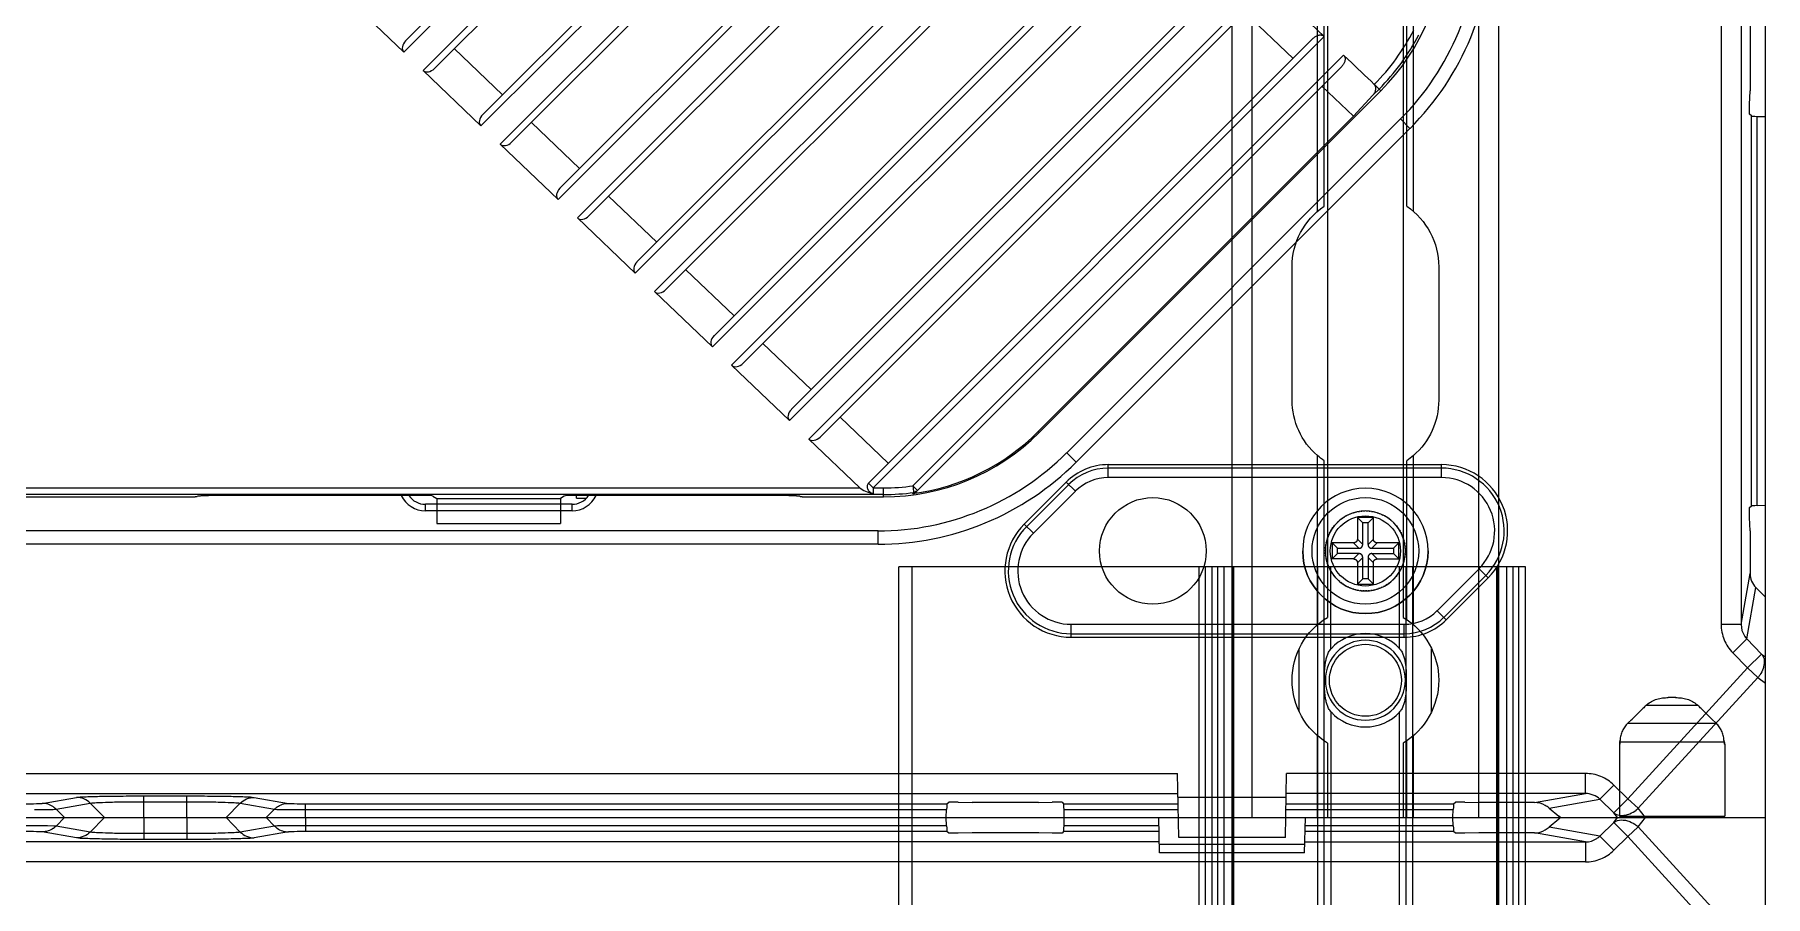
# Model space of a CAD drawing. Header units: millimetres. Extents: x 7531 to 19147, y 2539 to 6525.
# Drawn here: x 17293.6 to 17423.5, y 4757.1 to 4821.7 of the extents above; entities that cross this region are included whole.
import ezdxf

# ---------------------------------------------------------------- set-up
doc = ezdxf.new("R2010")
doc.units = ezdxf.units.MM
doc.linetypes.add('HIDDEN', pattern=[0.2, 0.1, -0.1])
doc.layers.add('02___PRT_ALL_AXES', color=7, linetype='Continuous')
doc.layers.add('DEFAULT_2', color=8, linetype='HIDDEN')
doc.layers.add('1轮廓线', color=7, linetype='Continuous', lineweight=25)

# ---------------------------------------------------------------- blocks, each defined once
blk = doc.blocks.new('DASFASFASEFWE')
at = {"color": 7, "linetype": 'Continuous'}
for p, q in [((331.24, 3276.93), (365.56, 3311.25)), ((331.38, 3277.77), (364.7, 3311.1)), ((367.01, 3309.87), (332.69, 3275.55)), ((366.87, 3309.03), (333.55, 3275.7)), ((337.03, 3271.41), (371.35, 3305.72)), ((337.16, 3272.25), (370.49, 3305.57)), ((372.79, 3304.34), (338.47, 3270.02)), ((372.66, 3303.5), (339.33, 3270.17)), ((342.81, 3265.88), (377.13, 3300.2)), ((342.95, 3266.72), (376.28, 3300.05)), ((378.58, 3298.81), (344.26, 3264.5)), ((378.45, 3297.97), (345.12, 3264.65)), ((348.6, 3260.35), (382.92, 3294.67)), ((348.73, 3261.19), (382.06, 3294.52)), ((384.37, 3293.29), (350.05, 3258.97)), ((384.23, 3292.45), (350.9, 3259.12)), ((354.39, 3254.82), (388.7, 3289.14)), ((354.52, 3255.66), (387.85, 3288.99)), ((390.15, 3287.76), (355.83, 3253.44)), ((390.02, 3286.92), (356.69, 3253.59)), ((360.17, 3249.3), (394.49, 3283.61)), ((360.31, 3250.14), (393.63, 3283.46)), ((395.94, 3282.23), (361.62, 3247.91)), ((400.28, 3278.09), (395.94, 3282.23)), ((326.9, 3281.08), (331.24, 3276.93)), ((395.8, 3281.39), (362.48, 3248.06)), ((394.32, 3279.91), (397.94, 3276.45)), ((366.09, 3244.61), (399.42, 3277.94)), ((366.45, 3244.26), (400.28, 3278.09)), ((338.65, 3273.73), (335.03, 3277.19)), ((401.72, 3276.7), (369.43, 3244.41)), ((402.07, 3276.37), (401.72, 3276.7)), ((332.69, 3275.55), (337.03, 3271.41)), ((401.59, 3275.86), (369.78, 3244.06)), ((378.89, 3248.41), (404.52, 3274.03)), ((400.1, 3274.38), (402.46, 3272.12)), ((404.39, 3274.16), (403.92, 3273.69)), ((404.52, 3274.03), (404, 3274.56)), ((402.46, 3272.12), (403.92, 3273.69)), ((344.43, 3268.2), (340.82, 3271.66)), ((402.46, 3272.12), (378.82, 3248.48)), ((338.47, 3270.02), (342.81, 3265.88)), ((350.22, 3262.68), (346.6, 3266.13)), ((344.26, 3264.5), (348.6, 3260.35)), ((356.01, 3257.15), (352.39, 3260.6)), ((350.05, 3258.97), (354.39, 3254.82)), ((361.79, 3251.62), (358.18, 3255.08)), ((355.83, 3253.44), (360.17, 3249.3)), ((367.58, 3246.09), (363.96, 3249.55)), ((361.62, 3247.91), (365.45, 3244.26)), ((378.82, 3248.48), (378.89, 3248.41)), ((-98.74, 3244.26), (365.45, 3244.26)), ((366.09, 3244.61), (366.45, 3244.26)), ((366.45, 3244.26), (367.23, 3244.26)), ((366.45, 3244.26), (366.45, 3243.82)), ((367.23, 3243.57), (367.23, 3244.26)), ((369.43, 3244.41), (369.78, 3244.06)), ((369.46, 3244.25), (369.46, 3244.44)), ((369.5, 3243.92), (369.46, 3244.25)), ((369.69, 3243.97), (369.75, 3244.03)), ((367.23, 3243.76), (-100.52, 3243.76)), ((211.76, 3243.57), (314.94, 3243.57)), ((315.77, 3243.64), (315.77, 3243.61)), ((332.44, 3243.68), (316.59, 3243.68)), ((333.43, 3243.63), (333.72, 3243.46)), ((333.72, 3243.46), (342.99, 3243.46)), ((333.72, 3243.46), (333.72, 3241.57)), ((343.27, 3243.63), (342.99, 3243.46)), ((342.99, 3243.46), (342.99, 3241.57)), ((360.12, 3243.68), (344.27, 3243.68)), ((360.92, 3243.64), (360.96, 3243.61)), ((361.76, 3243.57), (367.23, 3243.57)), ((333.72, 3241.57), (342.99, 3241.57))]:
    blk.add_line(p, q, dxfattribs=at)
for centre, radius, start, end in [((392.85, 3285.7), 16.5, 315, 360), ((392.85, 3285.7), 15.82, 314.9645, 333.3049), ((392.85, 3285.7), 16.32, 315, 332.7697), ((367.23, 3260.07), 16.5, 270, 315), ((367.23, 3260.07), 16.4, 277.636, 315), ((366.59, 3244.41), 0.611, 216.904, 225.0065), ((367.23, 3260.07), 15.82, 270, 278.0172), ((367.23, 3260.07), 16.32, 270, 278.0172), ((369.34, 3244.32), 0.504, 277.6627, 314.9914)]:
    blk.add_arc(centre, radius, start, end, dxfattribs=at)
for centre, major_axis, ratio, start_param, end_param in [((331.74, 3277.43), (0.507, 0.483), 0.713711, 1.604095, 3.174891), ((333.18, 3276.05), (0.507, 0.483), 0.713711, -3.108294, -1.537498), ((337.52, 3271.9), (0.507, 0.483), 0.713711, 1.604095, 3.174891), ((338.97, 3270.52), (0.507, 0.483), 0.713711, -3.108294, -1.537498), ((343.31, 3266.37), (0.507, 0.483), 0.713711, 1.604095, 3.174891), ((344.76, 3264.99), (0.507, 0.483), 0.713711, -3.108294, -1.537498), ((349.1, 3260.85), (0.507, 0.483), 0.713711, 1.604095, 3.174891), ((350.54, 3259.46), (0.507, 0.483), 0.713711, -3.108294, -1.537498), ((354.88, 3255.32), (0.507, 0.483), 0.713711, 1.604095, 3.174891), ((356.33, 3253.94), (0.507, 0.483), 0.713711, -3.108294, -1.537498), ((360.67, 3249.79), (0.507, 0.483), 0.713711, 1.604095, 3.174891), ((362.11, 3248.41), (0.507, 0.483), 0.713711, -3.108294, -1.537498), ((366.46, 3244.26), (1.14, -0.27), 0.371892, -2.577574, -1.494979), ((332.44, 3243.63), (1, 0), 0.052408, 0.087266, 1.570796), ((344.27, 3243.63), (1, 0), 0.052408, 1.570796, 3.054326)]:
    blk.add_ellipse(centre, major_axis=major_axis, ratio=ratio, start_param=start_param, end_param=end_param, dxfattribs=at)
for points, knots in [([(400.28, 3278.09), (400.24, 3278.12), (400.17, 3278.17), (400.04, 3278.2), (399.92, 3278.2), (399.77, 3278.16), (399.59, 3278.08), (399.47, 3277.99), (399.42, 3277.94)], [0, 0, 0, 0, 0.141452, 0.276417, 0.404683, 0.528215, 0.766527, 1, 1, 1, 1]), ([(401.72, 3276.7), (401.76, 3276.67), (401.81, 3276.6), (401.84, 3276.48), (401.84, 3276.35), (401.81, 3276.2), (401.74, 3276.03), (401.64, 3275.92), (401.59, 3275.86)], [0, 0, 0, 0, 0.14182, 0.276833, 0.40489, 0.528122, 0.766105, 1, 1, 1, 1]), ([(403.92, 3273.69), (403.96, 3273.74), (404.05, 3273.86), (404.12, 3274.03), (404.14, 3274.15), (404.14, 3274.23), (404.14, 3274.29), (404.12, 3274.35), (404.1, 3274.39), (404.09, 3274.43), (404.07, 3274.47), (404.05, 3274.5), (404.03, 3274.51)], [0, 0, 0, 0, 0.23314, 0.470919, 0.594052, 0.657744, 0.722887, 0.789021, 0.85743, 0.893057, 0.929346, 1, 1, 1, 1]), ([(366.09, 3244.61), (366.07, 3244.59), (366.03, 3244.53), (365.99, 3244.42), (365.99, 3244.3), (366.01, 3244.23), (366.02, 3244.19)], [0, 0, 0, 0, 0.235027, 0.477318, 0.731893, 1, 1, 1, 1]), ([(366.02, 3244.19), (366.03, 3244.17), (366.05, 3244.12), (366.08, 3244.07), (366.1, 3244.04)], [0, 0, 0, 0, 0.246104, 1, 1, 1, 1]), ([(366.16, 3243.97), (366.2, 3243.93), (366.29, 3243.87), (366.39, 3243.83), (366.45, 3243.82)], [0, 0, 0, 0, 0.508677, 1, 1, 1, 1]), ([(369.4, 3243.82), (369.41, 3243.83), (369.43, 3243.85), (369.46, 3243.88), (369.49, 3243.91), (369.5, 3243.92)], [0, 0, 0, 0, 0.252869, 0.62231, 1, 1, 1, 1]), ([(369.78, 3244.06), (369.75, 3244.02), (369.66, 3243.96), (369.55, 3243.92), (369.5, 3243.92)], [0, 0, 0, 0, 0.499885, 1, 1, 1, 1]), ([(314.94, 3243.57), (314.99, 3243.57), (315.09, 3243.57), (315.23, 3243.58), (315.36, 3243.58), (315.48, 3243.58), (315.58, 3243.59), (315.65, 3243.59), (315.69, 3243.6), (315.71, 3243.6), (315.73, 3243.61), (315.74, 3243.61), (315.74, 3243.61)], [0, 0, 0, 0, 0.183944, 0.362856, 0.529354, 0.67717, 0.801738, 0.898779, 0.936022, 0.965419, 0.986767, 1, 1, 1, 1]), ([(315.79, 3243.64), (315.79, 3243.64), (315.8, 3243.64), (315.82, 3243.65), (315.84, 3243.65), (315.88, 3243.66), (315.95, 3243.66), (316.05, 3243.67), (316.17, 3243.67), (316.3, 3243.68), (316.44, 3243.68), (316.54, 3243.68), (316.59, 3243.68)], [0, 0, 0, 0, 0.013233, 0.034581, 0.063978, 0.101221, 0.198262, 0.32283, 0.470646, 0.637144, 0.816056, 1, 1, 1, 1]), ([(360.12, 3243.68), (360.17, 3243.68), (360.27, 3243.68), (360.41, 3243.68), (360.54, 3243.67), (360.65, 3243.67), (360.75, 3243.66), (360.82, 3243.66), (360.86, 3243.65), (360.89, 3243.65), (360.9, 3243.64), (360.91, 3243.64), (360.92, 3243.64)], [0, 0, 0, 0, 0.183944, 0.362856, 0.529354, 0.67717, 0.801738, 0.898779, 0.936022, 0.965419, 0.986767, 1, 1, 1, 1]), ([(360.96, 3243.61), (360.97, 3243.61), (360.98, 3243.61), (360.99, 3243.6), (361.02, 3243.6), (361.06, 3243.59), (361.13, 3243.59), (361.23, 3243.58), (361.34, 3243.58), (361.47, 3243.58), (361.62, 3243.57), (361.71, 3243.57), (361.76, 3243.57)], [0, 0, 0, 0, 0.013233, 0.034581, 0.063978, 0.101221, 0.198262, 0.32283, 0.470646, 0.637144, 0.816056, 1, 1, 1, 1])]:
    blk.add_open_spline(points, degree=3, knots=knots, dxfattribs=at)
blk.add_open_spline([(404.03, 3274.51), (403.38, 3275.13), (402.72, 3275.75), (402.07, 3276.37)], degree=3, dxfattribs=at)
blk = doc.blocks.new('32332232')
at = {"color": 7, "linetype": 'Continuous'}
for p, q in [((4120.02, 2001.7), (4119.69, 2001.7)), ((4121.8, 2001.11), (4117.91, 2001.11)), ((4116.54, 1999.78), (4116.86, 2000.09)), ((4116.54, 1999.78), (4123.17, 1999.78)), ((4116.75, 1999.99), (4116.86, 2000.09)), ((4122.85, 2000.09), (4123.17, 1999.78)), ((4123.06, 1999.89), (4123.17, 1999.78)), ((4115.91, 1998.2), (4115.95, 1998.2)), ((4115.91, 1998.2), (4115.91, 1992.8)), ((4123.76, 1998.37), (4115.95, 1998.37)), ((4115.95, 1998.37), (4115.95, 1998.2)), ((4123.76, 1998.37), (4123.76, 1998.2)), ((4123.81, 1998.2), (4123.76, 1998.2)), ((4123.81, 1998.2), (4123.81, 1992.8)), ((3526.86, 1992.7), (4126.86, 1992.7)), ((3998.67, 1992.06), (3999.29, 1992.7)), ((4002.3, 1992.7), (4001.23, 1991.62)), ((4005.25, 1992.7), (4005.25, 1991.06)), ((4008.46, 1992.7), (4008.46, 1991.06)), ((4011.41, 1992.7), (4012.48, 1991.62)), ((4015.04, 1992.06), (4014.42, 1992.7)), ((4017.37, 1992.7), (4017.37, 1991.65)), ((4065.45, 1992.09), (4065.43, 1992.7)), ((4074.26, 1992.09), (4074.28, 1992.7)), ((4081.42, 1990.06), (4081.36, 1992.7)), ((4092.29, 1990.06), (4092.36, 1992.7)), ((4103.45, 1992.09), (4103.43, 1992.7)), ((4111.38, 1992.58), (4110.65, 1991.98)), ((4111.38, 1992.58), (4111.5, 1992.7)), ((4115.49, 1992.34), (4115.78, 1992.7)), ((4115.91, 1992.8), (4123.81, 1992.8)), ((4117.32, 1992), (4117.88, 1992.7)), ((4126.86, 1655.2), (4126.86, 1992.7)), ((3997.68, 1992.09), (3996.34, 1992.09)), ((4000.19, 1991.18), (3997.62, 1991.63)), ((3998.5, 1992.07), (3998.02, 1992.08)), ((3998.67, 1992.06), (3998.5, 1992.07)), ((4001.23, 1991.62), (3998.67, 1992.06)), ((4008.46, 1991.5), (4005.25, 1991.5)), ((4015.04, 1992.06), (4012.48, 1991.62)), ((4016.09, 1991.63), (4013.52, 1991.18)), ((4065.45, 1992.09), (4017.37, 1992.09)), ((4065.48, 1991.65), (4017.37, 1991.65)), ((4065.61, 1991.53), (4065.48, 1991.65)), ((4066.33, 1991.53), (4065.61, 1991.53)), ((4067.36, 1991.55), (4066.33, 1991.53)), ((4072.35, 1991.55), (4067.36, 1991.55)), ((4073.38, 1991.53), (4072.36, 1991.55)), ((4074.11, 1991.53), (4073.38, 1991.53)), ((4074.23, 1991.65), (4074.11, 1991.53)), ((4081.38, 1991.65), (4074.23, 1991.65)), ((4081.37, 1992.09), (4074.26, 1992.09)), ((4103.48, 1991.65), (4092.33, 1991.65)), ((4103.45, 1992.09), (4092.34, 1992.09)), ((4103.61, 1991.53), (4103.48, 1991.65)), ((4104.33, 1991.53), (4103.61, 1991.53)), ((4105.36, 1991.55), (4104.33, 1991.53)), ((4109.54, 1991.55), (4105.36, 1991.55)), ((4113.36, 1990.88), (4109.54, 1991.55)), ((4114.45, 1991.32), (4110.65, 1991.98)), ((4114.45, 1991.32), (4115.49, 1992.34)), ((4114.45, 1991.32), (4115.5, 1990.25)), ((4115.49, 1992.34), (4116.54, 1991.28)), ((4115.5, 1990.25), (4116.54, 1991.28)), ((4116.54, 1991.28), (4117.32, 1992)), ((4125.52, 1981.46), (4116.54, 1991.28)), ((4126.3, 1982.18), (4117.32, 1992)), ((4081.4, 1990.88), (3829.16, 1990.88)), ((4008.46, 1991.06), (4005.25, 1991.06)), ((4092.3, 1990.68), (4081.41, 1990.68)), ((4092.29, 1990.06), (4081.42, 1990.06)), ((4092.31, 1990.88), (4113.36, 1990.88)), ((4113.36, 1990.88), (4113.36, 1989.38)), ((4113.36, 1989.38), (3829.16, 1989.38)), ((4123.54, 1821), (4123.54, 1669.69)), ((4125.04, 1821), (4125.04, 1669.69)), ((4125.71, 1714.7), (4125.71, 1709.7)), ((4125.68, 1708.67), (4125.71, 1709.7)), ((4125.68, 1707.95), (4125.68, 1708.67)), ((4099.5, 1707.6), (4074.46, 1682.55)), ((4100.2, 1706.89), (4099.5, 1707.6)), ((4125.81, 1707.82), (4125.68, 1707.95)), ((4125.81, 1678.57), (4125.81, 1707.82)), ((4126.25, 1707.79), (4126.86, 1707.78)), ((4126.25, 1678.6), (4126.25, 1707.79)), ((4100.2, 1706.89), (4075.16, 1681.85)), ((4075.16, 1681.85), (4074.46, 1682.55)), ((4102.56, 1681.66), (4077.58, 1681.66)), ((4077.58, 1680.7), (4077.58, 1681.66)), ((4102.56, 1681.41), (4077.58, 1681.41)), ((4102.56, 1680.7), (4102.56, 1681.66)), ((4074.42, 1680.36), (4071.28, 1677.21)), ((4074.61, 1680.17), (4071.46, 1677.03)), ((4074.42, 1680.36), (4075.11, 1679.67)), ((4102.56, 1680.7), (4077.58, 1680.7)), ((4037.36, 1678.7), (4026.36, 1678.7)), ((4026.36, 1678.21), (4026.36, 1678.7)), ((4037.36, 1678.21), (4037.36, 1678.7)), ((4037.69, 1679.15), (4037.69, 1679.35)), ((4037.69, 1679.15), (4038.43, 1679.15)), ((4075.11, 1679.67), (4071.96, 1676.53)), ((4125.68, 1678.45), (4125.81, 1678.57)), ((4125.68, 1677.72), (4125.68, 1678.45)), ((4126.25, 1678.6), (4126.86, 1678.62)), ((4037.36, 1678.21), (4026.36, 1678.21)), ((4071.28, 1677.21), (4071.96, 1676.53)), ((4125.71, 1676.7), (4125.68, 1677.72)), ((4060.31, 1676.7), (3593.4, 1676.7)), ((4060.31, 1675.7), (4060.31, 1676.7)), ((4125.71, 1676.7), (4125.71, 1673.51)), ((4060.31, 1675.7), (3593.4, 1675.7)), ((4102.24, 1670.72), (4105.39, 1673.87)), ((4102.75, 1670.22), (4105.89, 1673.37)), ((4105.39, 1673.87), (4106.07, 1673.19)), ((4125.04, 1669.69), (4125.71, 1673.51)), ((4102.93, 1670.04), (4106.07, 1673.19)), ((4125.47, 1668.6), (4126.15, 1672.45)), ((4126.15, 1672.45), (4126.86, 1671.73)), ((4102.24, 1670.72), (4102.93, 1670.04)), ((4074.79, 1669.7), (4099.77, 1669.7)), ((4074.79, 1668.73), (4074.79, 1669.7)), ((4099.77, 1668.73), (4099.77, 1669.7)), ((4125.04, 1669.69), (4123.54, 1669.69)), ((4074.79, 1668.99), (4099.77, 1668.99)), ((4074.79, 1668.73), (4099.77, 1668.73)), ((4125.47, 1668.6), (4124.41, 1667.56)), ((4125.47, 1668.6), (4126.58, 1667.47)), ((4124.41, 1667.56), (4125.52, 1666.43)), ((4126.58, 1667.47), (4125.52, 1666.43)), ((4126.58, 1667.47), (4126.86, 1667.26)), ((4116.54, 1656.61), (4125.52, 1666.43)), ((4117.32, 1655.9), (4126.3, 1665.71)), ((4125.52, 1666.43), (4126.3, 1665.71)), ((4126.3, 1665.71), (4126.86, 1665.28)), ((3829.16, 1658.51), (4082.77, 1658.51)), ((4082.86, 1653.7), (4082.77, 1658.51)), ((4090.86, 1653.7), (4090.94, 1658.51)), ((4113.36, 1658.51), (4090.94, 1658.51)), ((4113.36, 1657.01), (4113.36, 1658.51)), ((4114.45, 1656.58), (4115.5, 1657.64)), ((4116.54, 1656.61), (4115.5, 1657.64)), ((3829.16, 1657.01), (4082.8, 1657.01)), ((3997.62, 1656.27), (4000.19, 1656.72)), ((4005.25, 1656.83), (4008.46, 1656.83)), ((4005.25, 1655.2), (4005.25, 1656.83)), ((4005.25, 1656.39), (4008.46, 1656.39)), ((4008.46, 1655.2), (4008.46, 1656.83)), ((4013.52, 1656.72), (4016.09, 1656.27)), ((4065.48, 1656.24), (4065.61, 1656.37)), ((4066.33, 1656.37), (4065.61, 1656.37)), ((4066.33, 1656.37), (4067.36, 1656.34)), ((4072.35, 1656.34), (4067.36, 1656.34)), ((4072.36, 1656.34), (4073.38, 1656.37)), ((4074.11, 1656.37), (4073.38, 1656.37)), ((4074.11, 1656.37), (4074.23, 1656.24)), ((4090.91, 1656.7), (4082.8, 1656.7)), ((4113.36, 1657.01), (4090.91, 1657.01)), ((4103.48, 1656.24), (4103.61, 1656.37)), ((4104.33, 1656.37), (4103.61, 1656.37)), ((4104.33, 1656.37), (4105.36, 1656.34)), ((4109.54, 1656.34), (4105.36, 1656.34)), ((4109.54, 1656.34), (4113.36, 1657.01)), ((4110.65, 1655.91), (4114.45, 1656.58)), ((4115.49, 1655.55), (4114.45, 1656.58)), ((4115.49, 1655.55), (4116.54, 1656.61)), ((4117.32, 1655.9), (4116.54, 1656.61)), ((3570.88, 1655.2), (4082.83, 1655.2)), ((3998.67, 1655.83), (4001.23, 1656.28)), ((3999.29, 1655.2), (3998.67, 1655.83)), ((4001.23, 1656.28), (4002.3, 1655.2)), ((4012.48, 1656.28), (4011.41, 1655.2)), ((4012.48, 1656.28), (4015.04, 1655.83)), ((4014.42, 1655.2), (4015.04, 1655.83)), ((4015.04, 1655.83), (4015.22, 1655.82)), ((4015.22, 1655.82), (4015.77, 1655.81)), ((4016.04, 1655.81), (4017.37, 1655.8)), ((4017.37, 1656.24), (4065.48, 1656.24)), ((4017.37, 1655.2), (4017.37, 1656.24)), ((4017.37, 1655.8), (4065.45, 1655.8)), ((4065.43, 1655.2), (4065.45, 1655.8)), ((4074.23, 1656.24), (4082.81, 1656.24)), ((4074.26, 1655.8), (4082.82, 1655.8)), ((4074.28, 1655.2), (4074.26, 1655.8)), ((4090.88, 1655.2), (4126.86, 1655.2)), ((4090.89, 1655.8), (4103.45, 1655.8)), ((4090.9, 1656.24), (4103.48, 1656.24)), ((4103.43, 1655.2), (4103.45, 1655.8)), ((4110.65, 1655.91), (4111.38, 1655.31)), ((4111.5, 1655.2), (4111.38, 1655.31)), ((4115.78, 1655.2), (4115.49, 1655.55)), ((4117.88, 1655.2), (4117.32, 1655.9)), ((4090.86, 1653.7), (4082.86, 1653.7))]:
    blk.add_line(p, q, dxfattribs=at)
blk.add_circle((4080.92, 1675.2), 4, dxfattribs=at)
at = {"color": 6, "linetype": 'Continuous'}
for radius in [4, 2.63]:
    blk.add_circle((4096.86, 1675.2), radius, dxfattribs=at)
at = {"color": 7, "linetype": 'Continuous'}
for centre, radius, start, end in [((4119.68, 1987.59), 14.11, 89.9587, 90.4113), ((4119.68, 1987.59), 14.11, 89.9587, 90.4114), ((4120.03, 1987.59), 14.11, 89.5887, 90.0413), ((4120.03, 1987.59), 14.11, 89.5886, 90.0413), ((4211.89, 1903.3), 135.64, 133.9933, 134.4747), ((4168.37, 1948.32), 73.03, 133.7059, 133.9634), ((4119.28, 1999.68), 1.99, 131.3847, 133.6974), ((4120.43, 1999.68), 1.99, 46.3026, 48.6152), ((4071.34, 1948.32), 73.03, 46.0366, 46.2941), ((4027.82, 1903.3), 135.64, 45.5253, 46.0067), ((4116.91, 1998.2), 1, 161.4748, 180), ((4117.93, 1998.37), 1.98, 175.7569, 179.997), ((4121.78, 1998.37), 1.98, 0.003, 4.2431), ((4122.81, 1998.2), 1, 0, 18.5252), ((3996.99, 1922.69), 69.4, 89.1517, 89.4306), ((3997.6, 1993.12), 1.5, 305.2639, 310.202), ((3997.61, 1993.12), 1.49, 310.1986, 315.1715), ((4016.1, 1993.12), 1.49, 224.8285, 229.8014), ((4016.11, 1993.12), 1.5, 229.798, 234.7361), ((4016.8, 1915.83), 76.26, 90.5915, 90.7607), ((4017.21, 1872.74), 119.35, 90.2589, 90.5754), ((4017.36, 1839.32), 152.77, 89.997, 90.261), ((4115.88, 1990.45), 2.12, 47.0659, 52.1504), ((4085.36, 1721.74), 20, 315, 0), ((4085.36, 1721.74), 21, 315, 0), ((4060.31, 1696.7), 20, 270, 315), ((4060.31, 1696.7), 21, 270, 315), ((4077.58, 1677.2), 4.47, 90, 135), ((4077.58, 1677.2), 4.21, 90, 135), ((4102.56, 1676.7), 4.97, 315, 90), ((4102.56, 1676.7), 4.71, 315, 90), ((4077.58, 1677.2), 3.5, 90, 135), ((4102.56, 1676.7), 4, 315, 90), ((4026.36, 1680.2), 1.99, 205.0651, 270), ((4026.36, 1680.2), 1.5, 214.2651, 270), ((4037.36, 1680.2), 1.99, 270, 334.9348), ((4037.36, 1680.2), 1.5, 270, 325.7348), ((4074.79, 1673.7), 4.97, 135, 270), ((4074.79, 1673.7), 4.71, 135, 270), ((4074.79, 1673.7), 4, 135, 270), ((4099.77, 1673.2), 3.5, 270, 315), ((4099.77, 1673.2), 4.21, 270, 315), ((4099.77, 1673.2), 4.47, 270, 315), ((4124.71, 1667.07), 2.1, 319.6253, 326.1693), ((3996.5, 1775.24), 119.44, 270.2624, 270.5696), ((3996.93, 1730.46), 74.66, 270.5821, 270.7941), ((3997.6, 1654.77), 1.5, 49.798, 54.7361), ((3997.61, 1654.78), 1.49, 44.8285, 49.8014), ((4016.1, 1654.78), 1.49, 130.1986, 135.1715), ((4016.11, 1654.77), 1.5, 125.2639, 130.202), ((4016.8, 1732.58), 76.78, 269.2277, 269.4281), ((4115.88, 1657.45), 2.12, 307.861, 312.9342)]:
    blk.add_arc(centre, radius, start, end, dxfattribs=at)
for centre, major_axis, ratio, start_param, end_param in [((4065.48, 1993.15), (0, 1.5), 0.026186, 2.356194, 3.115413), ((4074.23, 1993.15), (0, 1.5), 0.026186, 3.167773, 3.926991), ((4103.48, 1993.15), (0, 1.5), 0.026186, 2.356194, 3.115413), ((4109.53, 1993.05), (1.49, -0.26), 0.988643, -1.395719, -0.826899), ((4109.39, 1993.08), (1.77, -0.18), 0.842575, -0.914092, -0.701726), ((4127.31, 1707.82), (1.5, 0), 0.026186, 3.167773, 3.926991), ((4127.31, 1678.57), (1.5, 0), 0.026186, 8.63938, 9.398598), ((4127.21, 1673.52), (-0.26, -1.49), 0.988643, -1.395719, -0.614533), ((4109.53, 1654.84), (-1.49, -0.26), 0.988643, 3.968491, 4.537312), ((4065.48, 1654.74), (0, 1.5), 0.026186, 6.309365, 7.068583), ((4074.23, 1654.74), (0, 1.5), 0.026186, 5.497787, 6.257005), ((4103.48, 1654.74), (0, 1.5), 0.026186, 6.309365, 7.068583), ((4109.39, 1654.82), (1.77, 0.18), 0.842575, 0.701726, 0.914092)]:
    blk.add_ellipse(centre, major_axis=major_axis, ratio=ratio, start_param=start_param, end_param=end_param, dxfattribs=at)
for points, knots in [([(4117.97, 2001.17), (4118.08, 2001.26), (4118.32, 2001.43), (4118.72, 2001.6), (4119.08, 2001.67), (4119.36, 2001.69), (4119.51, 2001.7), (4119.58, 2001.7)], [0, 0, 0, 0, 0.24991, 0.4998, 0.749755, 0.874871, 1, 1, 1, 1]), ([(4120.13, 2001.7), (4120.2, 2001.7), (4120.35, 2001.69), (4120.63, 2001.67), (4120.99, 2001.6), (4121.39, 2001.43), (4121.63, 2001.26), (4121.74, 2001.17)], [0, 0, 0, 0, 0.125129, 0.250246, 0.500201, 0.750092, 1, 1, 1, 1]), ([(4116.54, 1999.78), (4116.46, 1999.7), (4116.31, 1999.52), (4116.13, 1999.21), (4116, 1998.87), (4115.97, 1998.63), (4115.96, 1998.51)], [0, 0, 0, 0, 0.25, 0.499984, 0.749967, 1, 1, 1, 1]), ([(4123.75, 1998.51), (4123.75, 1998.63), (4123.71, 1998.87), (4123.58, 1999.21), (4123.41, 1999.52), (4123.25, 1999.7), (4123.17, 1999.78)], [0, 0, 0, 0, 0.250033, 0.500016, 0.75, 1, 1, 1, 1]), ([(4115.49, 1992.34), (4115.54, 1992.38), (4115.75, 1992.5), (4116.01, 1992.54), (4116.19, 1992.52)], [0, 0, 0, 0, 0.232903, 1, 1, 1, 1]), ([(3997.62, 1991.63), (3997.58, 1991.63), (3997.43, 1991.64), (3997, 1991.65), (3996.62, 1991.65), (3996.34, 1991.65)], [0, 0, 0, 0, 0.114769, 0.339939, 1, 1, 1, 1]), ([(4005.25, 1991.5), (4004.78, 1991.5), (4003.89, 1991.51), (4002.7, 1991.52), (4001.84, 1991.57), (4001.38, 1991.58), (4001.23, 1991.62)], [0, 0, 0, 0, 0.353016, 0.661577, 0.886579, 1, 1, 1, 1]), ([(4012.48, 1991.62), (4012.33, 1991.58), (4011.87, 1991.57), (4011.01, 1991.52), (4009.82, 1991.51), (4008.93, 1991.5), (4008.46, 1991.5)], [0, 0, 0, 0, 0.113669, 0.338816, 0.647221, 1, 1, 1, 1]), ([(4015.78, 1992.08), (4015.69, 1992.08), (4015.45, 1992.08), (4015.2, 1992.08), (4015.04, 1992.06)], [0, 0, 0, 0, 0.363394, 1, 1, 1, 1]), ([(4017.37, 1991.65), (4017.09, 1991.65), (4016.71, 1991.65), (4016.28, 1991.64), (4016.13, 1991.63), (4016.09, 1991.63)], [0, 0, 0, 0, 0.659412, 0.884919, 1, 1, 1, 1]), ([(4113.36, 1990.88), (4113.66, 1990.88), (4114.07, 1991), (4114.38, 1991.25), (4114.45, 1991.32)], [0, 0, 0, 0, 0.74701, 1, 1, 1, 1]), ([(4116.53, 1992.46), (4116.59, 1992.44), (4116.82, 1992.36), (4117.03, 1992.23), (4117.18, 1992.12)], [0, 0, 0, 0, 0.24316, 1, 1, 1, 1]), ([(4005.25, 1991.06), (4004.66, 1991.06), (4003.54, 1991.07), (4002.05, 1991.09), (4000.96, 1991.13), (4000.38, 1991.14), (4000.19, 1991.18)], [0, 0, 0, 0, 0.351849, 0.659801, 0.88516, 1, 1, 1, 1]), ([(4013.52, 1991.18), (4013.33, 1991.14), (4012.75, 1991.13), (4011.66, 1991.09), (4010.17, 1991.07), (4009.05, 1991.06), (4008.46, 1991.06)], [0, 0, 0, 0, 0.115088, 0.340589, 0.648385, 1, 1, 1, 1]), ([(4113.36, 1989.38), (4113.75, 1989.38), (4114.54, 1989.54), (4115.22, 1989.98), (4115.5, 1990.25)], [0, 0, 0, 0, 0.499854, 1, 1, 1, 1]), ([(4123.54, 1669.69), (4123.54, 1669.3), (4123.7, 1668.51), (4124.14, 1667.84), (4124.41, 1667.56)], [0, 0, 0, 0, 0.499854, 1, 1, 1, 1]), ([(4125.04, 1669.69), (4125.04, 1669.39), (4125.16, 1668.98), (4125.4, 1668.67), (4125.47, 1668.6)], [0, 0, 0, 0, 0.74701, 1, 1, 1, 1]), ([(4126.58, 1667.47), (4126.61, 1667.44), (4126.71, 1667.28), (4126.76, 1667.1), (4126.77, 1666.96)], [0, 0, 0, 0, 0.236778, 1, 1, 1, 1]), ([(4126.73, 1666.54), (4126.72, 1666.48), (4126.65, 1666.26), (4126.55, 1666.05), (4126.45, 1665.9)], [0, 0, 0, 0, 0.241675, 1, 1, 1, 1]), ([(4115.5, 1657.64), (4115.22, 1657.91), (4114.54, 1658.36), (4113.75, 1658.51), (4113.36, 1658.51)], [0, 0, 0, 0, 0.49979, 1, 1, 1, 1]), ([(4000.19, 1656.72), (4000.38, 1656.75), (4000.96, 1656.77), (4002.05, 1656.81), (4003.54, 1656.82), (4004.66, 1656.83), (4005.25, 1656.83)], [0, 0, 0, 0, 0.115122, 0.340656, 0.648444, 1, 1, 1, 1]), ([(4001.23, 1656.28), (4001.38, 1656.31), (4001.84, 1656.33), (4002.7, 1656.37), (4003.89, 1656.39), (4004.78, 1656.39), (4005.25, 1656.39)], [0, 0, 0, 0, 0.113703, 0.338882, 0.647279, 1, 1, 1, 1]), ([(4008.46, 1656.83), (4009.05, 1656.83), (4010.17, 1656.82), (4011.66, 1656.81), (4012.76, 1656.77), (4013.33, 1656.75), (4013.52, 1656.72)], [0, 0, 0, 0, 0.35233, 0.660132, 0.885264, 1, 1, 1, 1]), ([(4008.46, 1656.39), (4008.93, 1656.39), (4009.82, 1656.39), (4011.01, 1656.37), (4011.87, 1656.33), (4012.33, 1656.31), (4012.48, 1656.28)], [0, 0, 0, 0, 0.353505, 0.661912, 0.886683, 1, 1, 1, 1]), ([(3996.34, 1656.24), (3996.62, 1656.24), (3997, 1656.24), (3997.43, 1656.26), (3997.58, 1656.26), (3997.62, 1656.27)], [0, 0, 0, 0, 0.659742, 0.885071, 1, 1, 1, 1]), ([(3997.97, 1655.81), (3998.05, 1655.81), (3998.29, 1655.82), (3998.52, 1655.82), (3998.67, 1655.83)], [0, 0, 0, 0, 0.362864, 1, 1, 1, 1]), ([(4016.09, 1656.27), (4016.13, 1656.26), (4016.28, 1656.26), (4016.71, 1656.24), (4017.09, 1656.24), (4017.37, 1656.24)], [0, 0, 0, 0, 0.114888, 0.340273, 1, 1, 1, 1]), ([(4115.49, 1655.55), (4115.54, 1655.52), (4115.75, 1655.39), (4116.01, 1655.36), (4116.19, 1655.37)], [0, 0, 0, 0, 0.232865, 1, 1, 1, 1]), ([(4116.53, 1655.43), (4116.59, 1655.45), (4116.82, 1655.53), (4117.03, 1655.66), (4117.18, 1655.77)], [0, 0, 0, 0, 0.243194, 1, 1, 1, 1])]:
    blk.add_open_spline(points, degree=3, knots=knots, dxfattribs=at)
for points in [[(4116.19, 1992.52), (4116.31, 1992.51), (4116.42, 1992.49), (4116.53, 1992.46)], [(3998.47, 1991.9), (3998.23, 1991.73), (3997.92, 1991.63), (3997.62, 1991.63)], [(4001.23, 1991.62), (4000.97, 1991.35), (4000.57, 1991.18), (4000.19, 1991.18)], [(4012.48, 1991.62), (4012.74, 1991.35), (4013.14, 1991.18), (4013.52, 1991.18)], [(4015.24, 1991.9), (4015.48, 1991.73), (4015.79, 1991.63), (4016.09, 1991.63)], [(4126.77, 1666.96), (4126.78, 1666.82), (4126.76, 1666.68), (4126.73, 1666.54)], [(4001.23, 1656.28), (4000.97, 1656.55), (4000.57, 1656.72), (4000.19, 1656.72)], [(4012.48, 1656.28), (4012.74, 1656.55), (4013.14, 1656.72), (4013.52, 1656.72)], [(4114.45, 1656.58), (4114.17, 1656.85), (4113.75, 1657.01), (4113.36, 1657.01)], [(3998.47, 1656), (3998.23, 1656.17), (3997.92, 1656.27), (3997.62, 1656.27)], [(4015.24, 1656), (4015.48, 1656.17), (4015.79, 1656.27), (4016.09, 1656.27)], [(4116.19, 1655.37), (4116.31, 1655.38), (4116.42, 1655.4), (4116.53, 1655.43)]]:
    blk.add_open_spline(points, degree=3, dxfattribs=at)
at = {"layer": 'DEFAULT_2', "color": 6, "linetype": 'HIDDEN'}
blk.add_circle((4096.86, 1675.2), 3, dxfattribs=at)
blk.add_blockref('DASFASFASEFWE', (3693.5, -1564.32))
blk = doc.blocks.new('*U163')
blk.add_blockref('32332232', (-3826.86, -1827.7))
blk = doc.blocks.new('*U164')
at = {"color": 0, "linetype": 'ByBlock', "lineweight": -2, "transparency": 16777216}
for p in [(2400, 1012.5), (2400, 675)]:
    blk.add_blockref('*U163', p, dxfattribs=at)
blk = doc.blocks.new('ERTFHGJ')
at = {"color": 40, "linetype": 'Continuous', "true_color": 0xf8d731}
for p, q in [((8878.46, 3617.77), (8878.46, 3696.77)), ((8925.46, 3696.77), (8878.46, 3696.77)), ((8879.46, 3617.77), (8879.46, 3696.77)), ((8900.96, 3696.77), (8900.96, 3617.77)), ((8901.46, 3617.77), (8901.46, 3696.77)), ((8901.96, 3617.77), (8901.96, 3696.77)), ((8902.4, 3617.77), (8902.4, 3696.77)), ((8902.87, 3617.77), (8902.87, 3696.77)), ((8903.46, 3617.77), (8903.46, 3696.77)), ((8903.54, 3696.77), (8903.54, 3617.77)), ((8903.6, 3617.77), (8903.6, 3696.77)), ((8909.88, 3696.77), (8909.88, 3617.77)), ((8910.38, 3617.77), (8910.38, 3696.77)), ((8910.88, 3690.64), (8910.88, 3696.77)), ((8916.03, 3690.64), (8916.03, 3696.77)), ((8916.53, 3617.77), (8916.53, 3696.77)), ((8917.03, 3617.77), (8917.03, 3696.77)), ((8923.31, 3617.77), (8923.31, 3696.77)), ((8923.38, 3696.77), (8923.38, 3617.77)), ((8923.46, 3617.77), (8923.46, 3696.77)), ((8924.04, 3696.77), (8924.04, 3617.77)), ((8924.51, 3696.77), (8924.51, 3617.77)), ((8924.96, 3617.77), (8924.96, 3696.77)), ((8925.46, 3617.77), (8925.46, 3696.77)), ((8910.88, 3685.9), (8910.88, 3628.64)), ((8916.03, 3628.64), (8916.03, 3685.9)), ((8892.96, 3661.52), (8887.96, 3661.52)), ((8887.96, 3653.02), (8892.96, 3653.02)), ((8910.88, 3617.77), (8910.88, 3623.9)), ((8916.03, 3617.77), (8916.03, 3623.9)), ((8925.46, 3617.77), (8878.46, 3617.77))]:
    blk.add_line(p, q, dxfattribs=at)
for centre in [(8913.46, 3688.27), (8913.46, 3626.27)]:
    blk.add_circle(centre, 2.7, dxfattribs=at)
for centre, radius, start, end in [((8913.46, 3688.27), 3.5, 42.6324, 137.3676), ((8913.46, 3688.27), 3.5, 222.6324, 317.3676), ((8887.96, 3657.27), 4.25, 90, 270), ((8892.96, 3657.27), 4.25, 270, 90), ((8913.46, 3626.27), 3.5, 42.6324, 137.3676), ((8913.46, 3626.27), 3.5, 222.6324, 317.3676)]:
    blk.add_arc(centre, radius, start, end, dxfattribs=at)
for points, knots in [([(8910.39, 3688.27), (8910.39, 3688.38), (8910.39, 3688.58), (8910.4, 3688.89), (8910.41, 3689.2), (8910.45, 3689.51), (8910.5, 3689.81), (8910.57, 3690.05), (8910.64, 3690.24), (8910.7, 3690.38), (8910.78, 3690.52), (8910.85, 3690.6), (8910.88, 3690.64)], [0, 0, 0, 0, 0.127092, 0.253318, 0.378322, 0.502266, 0.625619, 0.749056, 0.811111, 0.873552, 0.936512, 1, 1, 1, 1]), ([(8916.03, 3690.64), (8916.07, 3690.6), (8916.13, 3690.52), (8916.21, 3690.38), (8916.27, 3690.24), (8916.35, 3690.05), (8916.41, 3689.81), (8916.47, 3689.51), (8916.5, 3689.2), (8916.52, 3688.89), (8916.53, 3688.58), (8916.53, 3688.37), (8916.53, 3688.27)], [0, 0, 0, 0, 0.063487, 0.126447, 0.188887, 0.250942, 0.37438, 0.497732, 0.621676, 0.746681, 0.872907, 1, 1, 1, 1]), ([(8910.88, 3685.9), (8910.85, 3685.94), (8910.78, 3686.02), (8910.7, 3686.16), (8910.64, 3686.3), (8910.57, 3686.49), (8910.5, 3686.73), (8910.45, 3687.03), (8910.41, 3687.34), (8910.4, 3687.65), (8910.39, 3687.96), (8910.39, 3688.17), (8910.39, 3688.27)], [0, 0, 0, 0, 0.063495, 0.126469, 0.188905, 0.250963, 0.374396, 0.497744, 0.621683, 0.746682, 0.87291, 1, 1, 1, 1]), ([(8916.53, 3688.27), (8916.53, 3688.17), (8916.53, 3687.96), (8916.52, 3687.65), (8916.5, 3687.34), (8916.47, 3687.03), (8916.41, 3686.73), (8916.35, 3686.49), (8916.27, 3686.3), (8916.21, 3686.16), (8916.13, 3686.02), (8916.07, 3685.94), (8916.03, 3685.9)], [0, 0, 0, 0, 0.127092, 0.253319, 0.378323, 0.502267, 0.62562, 0.749057, 0.811112, 0.873553, 0.936512, 1, 1, 1, 1]), ([(8910.39, 3626.27), (8910.39, 3626.38), (8910.39, 3626.58), (8910.4, 3626.89), (8910.41, 3627.2), (8910.45, 3627.51), (8910.5, 3627.81), (8910.57, 3628.05), (8910.64, 3628.24), (8910.7, 3628.38), (8910.78, 3628.52), (8910.85, 3628.6), (8910.88, 3628.64)], [0, 0, 0, 0, 0.127092, 0.253318, 0.378322, 0.502266, 0.625619, 0.749056, 0.811111, 0.873552, 0.936512, 1, 1, 1, 1]), ([(8916.03, 3628.64), (8916.07, 3628.6), (8916.13, 3628.52), (8916.21, 3628.38), (8916.27, 3628.24), (8916.35, 3628.05), (8916.41, 3627.81), (8916.47, 3627.51), (8916.5, 3627.2), (8916.52, 3626.89), (8916.53, 3626.58), (8916.53, 3626.37), (8916.53, 3626.27)], [0, 0, 0, 0, 0.063487, 0.126447, 0.188887, 0.250942, 0.37438, 0.497732, 0.621676, 0.746681, 0.872907, 1, 1, 1, 1]), ([(8910.88, 3623.9), (8910.85, 3623.94), (8910.78, 3624.02), (8910.7, 3624.16), (8910.64, 3624.3), (8910.57, 3624.49), (8910.5, 3624.73), (8910.45, 3625.03), (8910.41, 3625.34), (8910.4, 3625.65), (8910.39, 3625.96), (8910.39, 3626.17), (8910.39, 3626.27)], [0, 0, 0, 0, 0.063495, 0.126469, 0.188905, 0.250963, 0.374396, 0.497744, 0.621683, 0.746682, 0.87291, 1, 1, 1, 1]), ([(8916.53, 3626.27), (8916.53, 3626.17), (8916.53, 3625.96), (8916.52, 3625.65), (8916.5, 3625.34), (8916.47, 3625.03), (8916.41, 3624.73), (8916.35, 3624.49), (8916.27, 3624.3), (8916.21, 3624.16), (8916.13, 3624.02), (8916.07, 3623.94), (8916.03, 3623.9)], [0, 0, 0, 0, 0.127092, 0.253319, 0.378323, 0.502267, 0.62562, 0.749057, 0.811112, 0.873553, 0.936512, 1, 1, 1, 1])]:
    blk.add_open_spline(points, degree=3, knots=knots, dxfattribs=at)
blk = doc.blocks.new('212121212')
at = {"color": 114, "linetype": 'Continuous', "true_color": 0x139b48}
for p, q in [((15269.49, 4971.82), (15269.49, 4991.82)), ((15269.49, 4991.82), (15935.99, 4991.82)), ((15269.49, 4990.32), (15935.99, 4990.32)), ((15310.79, 4987.32), (15300.79, 4987.32)), ((15314.94, 4985.42), (15888.63, 4985.42)), ((15315.33, 4984.92), (15888.24, 4984.92)), ((15314.94, 4978.22), (15888.63, 4978.22)), ((15315.33, 4978.72), (15888.24, 4978.72)), ((15300.79, 4976.32), (15310.79, 4976.32)), ((15269.49, 4973.32), (15935.99, 4973.32)), ((15269.49, 4971.82), (15935.99, 4971.82))]:
    blk.add_line(p, q, dxfattribs=at)
for centre, start, end in [((15300.79, 4981.82), 90, 139.1148), ((15310.79, 4981.82), 34.3077, 90), ((15300.79, 4981.82), 220.8852, 270), ((15310.79, 4981.82), 270, 325.6923)]:
    blk.add_arc(centre, 5.5, start, end, dxfattribs=at)
at = {"layer": '02___PRT_ALL_AXES', "color": 114, "linetype": 'Continuous', "true_color": 0x139b48}
for p, q in [((15277.42, 4986.78), (15282.15, 4986.78)), ((15269.49, 4985.42), (15275.63, 4985.42)), ((15269.49, 4984.92), (15275.24, 4984.92)), ((15275.07, 4984.66), (15269.49, 4984.66)), ((15283.94, 4985.42), (15296.63, 4985.42)), ((15284.33, 4984.92), (15296.24, 4984.92)), ((15888.07, 4984.66), (15284.5, 4984.66)), ((15275.07, 4978.98), (15269.49, 4978.98)), ((15269.49, 4978.72), (15275.24, 4978.72)), ((15269.49, 4978.22), (15275.63, 4978.22)), ((15283.94, 4978.22), (15296.63, 4978.22)), ((15284.33, 4978.72), (15296.24, 4978.72)), ((15888.07, 4978.98), (15284.5, 4978.98)), ((15277.42, 4976.86), (15282.15, 4976.86))]:
    blk.add_line(p, q, dxfattribs=at)
blk.add_circle((15279.79, 4981.82), 3, dxfattribs=at)
for centre, start, end in [((15279.79, 4981.82), 31.0806, 148.9194), ((15300.79, 4981.82), 139.1148, 145.6923), ((15279.79, 4981.82), 211.0806, 328.9194), ((15300.79, 4981.82), 214.3077, 220.8852)]:
    blk.add_arc(centre, 5.5, start, end, dxfattribs=at)
blk = doc.blocks.new('5656666')
at = {"rotation": 90}
blk.add_blockref('212121212', (18910.65, -10450.42), dxfattribs=at)
at = {"xscale": -1}
blk.add_blockref('ERTFHGJ', (22842.29, 1141.09), dxfattribs=at)
blk = doc.blocks.new('323232322322')
blk.add_blockref('5656666', (0, 0))
blk = doc.blocks.new('2212121211')
at = {"layer": '1轮廓线', "color": 4, "linetype": 'Continuous', "lineweight": 25}
for p, q in [((14432.11, 3839.67), (14432.51, 3839.27)), ((14432.11, 3838.06), (14432.11, 3839.67)), ((14432.11, 3839.67), (14433.31, 3839.67)), ((14433.31, 3839.67), (14432.91, 3839.27)), ((14433.31, 3839.67), (14433.31, 3838.06)), ((14432.51, 3839.27), (14432.91, 3839.27)), ((14432.51, 3837.66), (14432.51, 3839.27)), ((14432.91, 3837.66), (14432.91, 3839.27)), ((14430.21, 3837.77), (14430.61, 3837.37)), ((14430.21, 3836.57), (14430.21, 3837.77)), ((14430.21, 3837.77), (14431.82, 3837.77)), ((14430.61, 3837.37), (14430.61, 3836.97)), ((14432.22, 3837.37), (14430.61, 3837.37)), ((14434.81, 3837.37), (14433.2, 3837.37)), ((14433.6, 3837.77), (14435.21, 3837.77)), ((14435.21, 3837.77), (14434.81, 3837.37)), ((14434.81, 3836.97), (14434.81, 3837.37)), ((14435.21, 3837.77), (14435.21, 3836.57)), ((14430.21, 3836.57), (14430.61, 3836.97)), ((14431.82, 3836.57), (14430.21, 3836.57)), ((14432.22, 3836.97), (14430.61, 3836.97)), ((14432.11, 3834.67), (14432.11, 3836.28)), ((14432.51, 3836.68), (14432.51, 3835.07)), ((14432.91, 3835.07), (14432.91, 3836.68)), ((14433.2, 3836.97), (14434.81, 3836.97)), ((14433.31, 3836.28), (14433.31, 3834.67)), ((14433.6, 3836.57), (14435.21, 3836.57)), ((14435.21, 3836.57), (14434.81, 3836.97)), ((14432.11, 3834.67), (14432.51, 3835.07)), ((14433.31, 3834.67), (14432.11, 3834.67)), ((14432.51, 3835.07), (14432.91, 3835.07)), ((14433.31, 3834.67), (14432.91, 3835.07))]:
    blk.add_line(p, q, dxfattribs=at)
at = {"layer": '1轮廓线', "color": 4, "linetype": 'Continuous', "lineweight": 13}
for p, q in [((14431.82, 3837.77), (14432.22, 3837.37)), ((14432.11, 3838.06), (14432.51, 3837.66)), ((14433.31, 3838.06), (14432.91, 3837.66)), ((14433.6, 3837.77), (14433.2, 3837.37)), ((14431.82, 3836.57), (14432.22, 3836.97)), ((14432.11, 3836.28), (14432.51, 3836.68)), ((14433.31, 3836.28), (14432.91, 3836.68)), ((14433.6, 3836.57), (14433.2, 3836.97))]:
    blk.add_line(p, q, dxfattribs=at)
at = {"layer": '1轮廓线', "color": 4, "linetype": 'Continuous', "lineweight": 25}
for radius in [4.7, 3]:
    blk.add_circle((14432.71, 3837.17), radius, dxfattribs=at)
blk.add_arc((14432.71, 3837.17), 4.7, 180, 0, dxfattribs=at)
for points in [[(14431.82, 3837.77), (14431.88, 3837.77), (14431.94, 3837.8), (14431.99, 3837.82), (14432.03, 3837.86), (14432.06, 3837.89), (14432.09, 3837.94), (14432.11, 3838), (14432.11, 3838.06)], [(14432.51, 3837.66), (14432.51, 3837.6), (14432.49, 3837.54), (14432.47, 3837.49), (14432.43, 3837.45), (14432.39, 3837.42), (14432.34, 3837.39), (14432.29, 3837.37), (14432.22, 3837.37)], [(14433.2, 3837.37), (14433.14, 3837.37), (14433.08, 3837.39), (14433.03, 3837.42), (14432.99, 3837.45), (14432.96, 3837.49), (14432.93, 3837.54), (14432.91, 3837.59), (14432.91, 3837.66)], [(14433.31, 3838.06), (14433.31, 3838), (14433.34, 3837.94), (14433.36, 3837.89), (14433.39, 3837.86), (14433.43, 3837.82), (14433.48, 3837.8), (14433.54, 3837.77), (14433.6, 3837.77)], [(14432.11, 3836.28), (14432.11, 3836.35), (14432.09, 3836.4), (14432.06, 3836.45), (14432.03, 3836.49), (14431.99, 3836.52), (14431.94, 3836.55), (14431.89, 3836.57), (14431.82, 3836.57)], [(14432.22, 3836.97), (14432.29, 3836.97), (14432.34, 3836.95), (14432.39, 3836.93), (14432.43, 3836.89), (14432.46, 3836.85), (14432.49, 3836.8), (14432.51, 3836.75), (14432.51, 3836.68)], [(14432.91, 3836.68), (14432.91, 3836.75), (14432.93, 3836.8), (14432.95, 3836.85), (14432.99, 3836.89), (14433.03, 3836.93), (14433.08, 3836.95), (14433.13, 3836.97), (14433.2, 3836.97)], [(14433.6, 3836.57), (14433.54, 3836.57), (14433.48, 3836.55), (14433.43, 3836.53), (14433.39, 3836.49), (14433.36, 3836.45), (14433.34, 3836.4), (14433.31, 3836.35), (14433.31, 3836.28)]]:
    blk.add_open_spline(points, degree=2, knots=[0, 0, 0, 0.25, 0.25, 0.5, 0.5, 0.75, 0.75, 1, 1, 1], dxfattribs=at)

msp = doc.modelspace()

# ---------------------------------------------------------------- block references
msp.add_blockref('*U164', (14723.45518, 3922.98317))
at = {"xscale": -1}
for name, p in [('323232322322', (31322.2864, -56.08024)), ('2212121211', (31826.1658, 945.81164))]:
    msp.add_blockref(name, p, dxfattribs=at)

doc.saveas('drawing.dxf')
